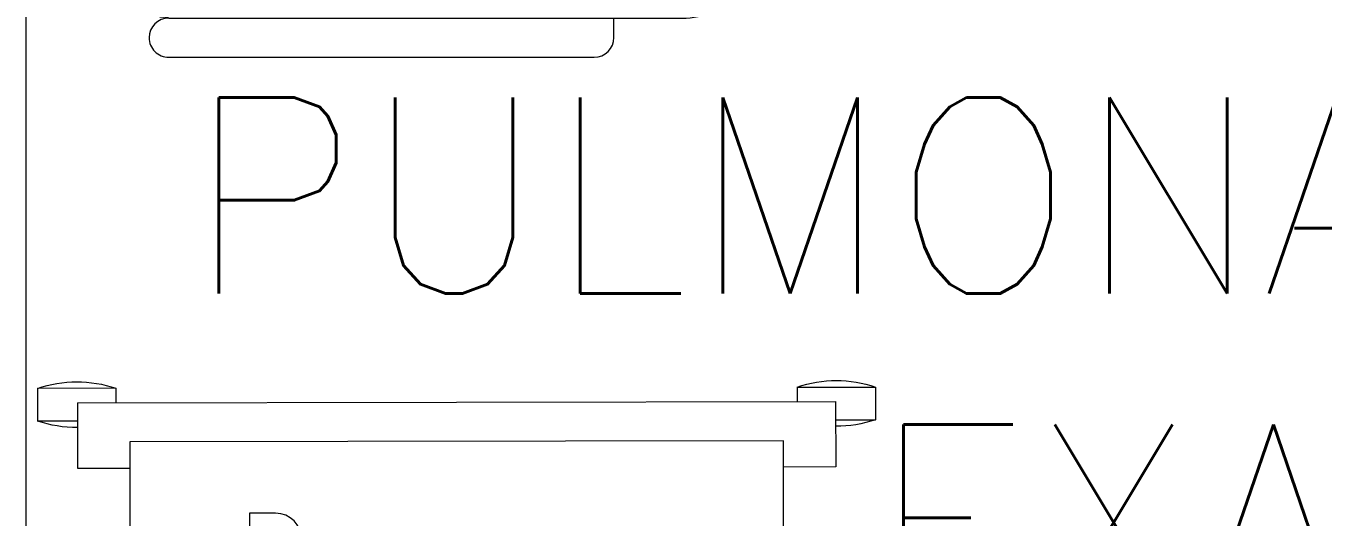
# Model space of a CAD drawing. Header units: inches. Extents: x -246178 to 57169, y -29325 to 19878.
# Drawn here: x 40997 to 41989, y -11231 to -10855 of the extents above; entities that cross this region are included whole.
import ezdxf

# ---------------------------------------------------------------- set-up
doc = ezdxf.new("R2010")
doc.units = ezdxf.units.IN
doc.header["$LTSCALE"] = 25
doc.header["$MEASUREMENT"] = 0
for name, color, linetype, lineweight in [('00-Ground Floor$0$72_EGR_BASE_TEXT', 252, 'Continuous', 5), ('00-Ground Floor$0$LOADING', 253, 'Continuous', 5), ('00-Ground Floor$0$Walls', 251, 'Continuous', 5)]:
    doc.layers.add(name, color=color, linetype=linetype, lineweight=lineweight)
doc.styles.add('00-Ground Floor$0$SIMPLEX', font='SIMPLEX.shx', dxfattribs={"height": 150})

# ---------------------------------------------------------------- blocks, each defined once
blk = doc.blocks.new('00-Ground Floor$0$GF21016-P')
at = {"layer": '00-Ground Floor$0$LOADING', "extrusion": (-1.24384e-09, -1.20261e-09, -1)}
for p, q in [((0.01278, 0.01793), (0.01278, 0.41365)), ((0.46278, 0.01793), (0.46278, 0.41365)), ((-0.00222, 0.35848), (0.01278, 0.35848)), ((0.47778, 0.35848), (0.46278, 0.35848)), ((-0.01722, 0.01793), (-0.01722, 0.34348)), ((0.49278, 0.01793), (0.49278, 0.34348)), ((0.47778, 0.00293), (0.47778, 0.00293))]:
    blk.add_line(p, q, dxfattribs=at)
for centre, radius, start, end in [((-0.23778, -0.5362), 1.00364, 78.75684, 101.24316), ((-0.04778, 0.41365), 0.035, 0, 80.65572), ((-0.42778, 0.41365), 0.035, 99.34428, 180), ((0.00222, 0.34348), 0.015, 0, 90), ((-0.47778, 0.34348), 0.015, 90, 180), ((-0.02845, 0.01455), 0.01501, 284.3864, 95.52091), ((-0.4471, 0.01455), 0.01501, 84.47909, 255.6136), ((-0.23778, 1.89282), 1.8749, 263.6341, 276.3659), ((0.00222, 0.01793), 0.015, 270, 0), ((0.00222, 0.01793), 0.015, 180, 270), ((-0.47778, 0.01793), 0.015, 270, 0), ((-0.47778, 0.01793), 0.015, 180, 270), ((-0.23778, 1.87344), 1.8855, 263.51186, 276.48814)]:
    blk.add_arc(centre, radius, start, end, dxfattribs=at)
blk = doc.blocks.new('00-Ground Floor$0$workstation')
at = {"layer": '00-Ground Floor$0$LOADING'}
for p, q in [((2804.249, -1055.787, 0), (2804.35, -994.788, 0)), ((2854.35, -994.87, 0), (2854.249, -1055.87, 0)), ((2813.402, -1050.332, 0), (2813.478, -1004.332, 0)), ((2815.402, -1050.335, 0), (2813.402, -1050.332, 0)), ((2800.244, -1058.781, 0), (2800.252, -1053.781, 0)), ((2800.252, -1053.781, 0), (2804.252, -1053.787, 0)), ((2858.252, -1053.877, 0), (2854.252, -1053.87, 0)), ((2858.244, -1058.877, 0), (2858.252, -1053.877, 0)), ((2854.249, -1055.87, 0), (2804.249, -1055.787, 0)), ((2797.185, -1059.887, 0), (2797.189, -1057.387, 0)), ((2800.246, -1057.392, 0), (2797.189, -1057.387, 0)), ((2858.246, -1057.488, 0), (2861.304, -1057.493, 0)), ((2861.3, -1059.993, 0), (2861.304, -1057.493, 0)), ((2800.244, -1058.781, 0), (2858.244, -1058.877, 0)), ((2803.185, -1059.897, 0), (2803.186, -1058.786, 0)), ((2855.3, -1059.983, 0), (2855.301, -1058.872, 0)), ((2803.185, -1059.897, 0), (2797.185, -1059.887, 0)), ((2855.3, -1059.983, 0), (2861.3, -1059.993, 0))]:
    blk.add_line(p, q, dxfattribs=at)
for centre, start, end in [((2800.174, -1066.142, 0), 89.54848, 108.82976), ((2858.289, -1066.238, 0), 70.98047, 90.26174), ((2800.199, -1051.142, 0), 250.98047, 288.82976), ((2858.314, -1051.238, 0), 250.98047, 288.82976)]:
    blk.add_arc(centre, 9.25, start, end, dxfattribs=at)
at = {"layer": '00-Ground Floor$0$LOADING', "extrusion": (1.03527e-10, -9.97581e-11, -1)}
blk.add_ellipse((2815.405, -1048.335, 0), major_axis=(1.412, -1.417), ratio=1, start_param=5.497787, end_param=7.068583, dxfattribs=at)

msp = doc.modelspace()

# ---------------------------------------------------------------- linework, layer by layer
at = {"layer": '00-Ground Floor$0$Walls'}
msp.add_line((40997.13, -8847.43, 0), (40997.13, -12867.43, 0), dxfattribs=at)

# ---------------------------------------------------------------- block references
at = {"layer": '00-Ground Floor$0$LOADING', "color": 1, "extrusion": (2.24019e-05, 2.67576e-11, 1), "xscale": -1000.000000000004, "yscale": 1000.000000000004, "zscale": -1000.000000000004, "rotation": 270.0000251123531}
msp.add_blockref('00-Ground Floor$0$GF21016-P', (41088.42, -10862.15, 0.93), dxfattribs=at)
at = {"layer": '00-Ground Floor$0$LOADING', "xscale": -10, "yscale": 10, "zscale": 10, "rotation": 180}
msp.add_blockref('00-Ground Floor$0$workstation', (13034.07, -21731.53, 0), dxfattribs=at)

# ---------------------------------------------------------------- texts
at = {"layer": '00-Ground Floor$0$72_EGR_BASE_TEXT', "insert": (42613.49, -10910.19), "char_height": 150, "width": 3493.2205, "attachment_point": 2, "style": '00-Ground Floor$0$SIMPLEX'}
msp.add_mtext('PULMONARY CONSULTATION / EXAMINATION ROOM', dxfattribs=at)

doc.saveas('drawing.dxf')
